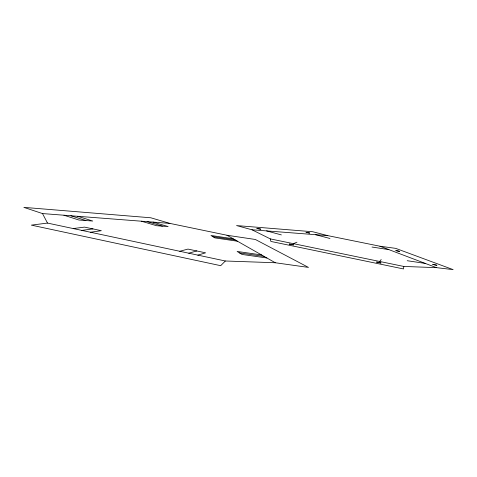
<?xml version="1.0" encoding="UTF-8"?>
<svg xmlns="http://www.w3.org/2000/svg" width="477" height="477" viewBox="0 0 477 477"><rect width="100%" height="100%" fill="white"/><g stroke="black" fill="none" stroke-linecap="round" stroke-linejoin="round"><path stroke-width="0.72" d="M403.816 266.452L403.5 268.939L270.858 241.428L270.322 238.899L251.969 229.777L236.586 225.573L312.799 231.75L327.753 235.626L379.895 246.221L395.671 248.356L453.15 269.63L436.419 267.639L403.816 266.452L270.322 238.899M379.638 261.462L381.195 259.518M225.347 260.997L220.696 265.683L31.345 225.132L47.497 223.075L225.347 260.997L275.283 262.749L308.482 267.418L255.35 239.478L226.974 235.25L169.913 223.403L150.827 217.786L23.85 207.37L42.513 213.565L169.913 223.403M293.403 243.664L296.992 242.179M197.866 255.135L205.587 252.822L187.986 249.089L179.728 251.266M188.779 253.198L196.768 250.95M90.505 232.245L101.345 230.689L84.53 227.118L73.202 228.555M81.835 230.397L92.92 228.9M251.969 229.777L327.753 235.626M261.563 254.939L237.111 251.439L242.03 254.444L266.893 257.974M239.549 252.929L264.204 256.441M233.164 238.768L210.947 235.483L214.906 237.898L237.463 241.219M212.909 236.681L235.292 239.985M407.215 260.716L425.281 263.417M372.012 247.038L388.856 249.62M315.452 234.678L329.965 238.47M266.571 230.904L281.37 234.911M153.034 222.103L168.148 226.569L156.516 225.716L141.401 221.203M147.256 221.656L162.371 226.146M77.703 216.284L92.747 221.036L78.944 220.028L63.936 215.222M70.87 215.759L85.896 220.535M379.895 246.221L436.419 267.639M226.974 235.25L275.283 262.749M42.513 213.565L47.497 223.075M309.68 233.026L306.079 232.377L309.68 233.026M293.57 244.868L289.259 244.099L293.57 244.868M260.788 229.169L256.918 228.471L260.788 229.169M436.843 265.26L432.758 264.425L436.843 265.26M380.986 262.994L376.562 262.082L380.986 262.994M399.595 251.355L395.88 250.604L399.595 251.355"/></g></svg>
